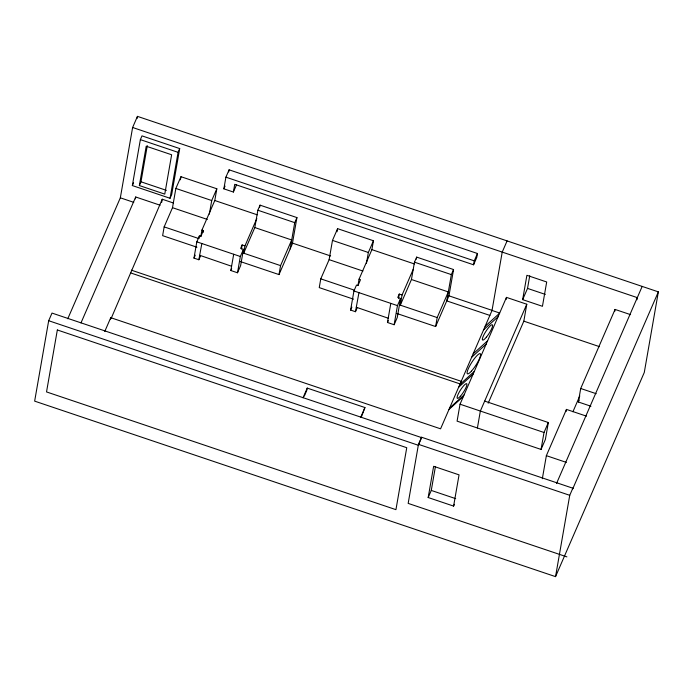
<?xml version="1.0" encoding="UTF-8"?>
<svg xmlns="http://www.w3.org/2000/svg" width="693" height="693" viewBox="0 0 693 693"><rect width="100%" height="100%" fill="white"/><g stroke="black" fill="none" stroke-linecap="round" stroke-linejoin="round"><path stroke-width="1.04" d="M48.683 320.72L418.312 445.261L421.63 437.621L52.001 313.08L48.683 320.72L34.65 401.134L555.543 576.637L644.282 372.47L658.35 291.866L137.457 116.363L132.614 127.486L120.339 197.817L67.775 318.763M137.084 118.477L137.457 116.363M132.346 185.568L140.358 139.631L141.996 135.871L179.704 148.579L171.691 194.516L170.054 198.276L132.346 185.568L133.567 182.753M110.421 319.577L110.75 317.689L440.575 428.82L492.065 310.36L448.96 295.833L453.551 269.542L416.675 257.112L414.475 262.179L411.443 279.513L400.303 305.154L437.179 317.576L435.62 326.542L396.942 313.513M135.378 198.882L135.707 196.985L160.109 205.215M139.354 185.551L146.214 146.206L171.639 154.764L164.769 194.118L139.354 185.551L140.982 181.791L147.297 145.634M111.114 318.546L162.231 199.229L173.458 203.014M161.686 202.391L162.231 199.229M200.788 236.651L201.932 230.076L214.787 200.511L216.831 188.773L180.968 176.698L175.857 188.444L172.505 207.692L164.154 226.888L162.63 235.655L196.925 247.21M170.054 198.276L178.075 152.339L179.704 148.579M180.423 179.808L180.968 176.698M200.554 255.83L198.856 259.754L193.979 258.108L196.821 241.831L199.376 235.949L200.84 236.443L203.395 230.561L201.932 230.076M199.021 237.985L199.376 235.949M203.066 232.441L203.395 230.561M209.347 214.137L211.72 200.528L216.831 188.773M223.865 188.834L225.901 177.165L229.097 169.82L477.46 253.499L476.767 257.45L473.57 264.795L234.728 184.321L233.376 192.039L223.865 188.834L225.06 186.079M228.725 171.942L229.097 169.82M240.324 261.556L279.002 274.584L280.561 265.618L243.685 253.196L244.958 245.876L242.143 244.932L240.653 248.363L243.468 249.307L240.627 265.592L237.508 272.773L230.847 270.53L233.688 254.253M241.433 249.004L242.143 244.932M237.508 272.773L240.341 256.497L243.468 249.307M243.685 253.196L254.825 227.555L257.857 210.222L260.057 205.154L296.933 217.585L292.342 243.875L279.002 274.584M259.702 207.155L260.057 205.154M290.142 248.943L294.733 222.644L296.933 217.585M357.969 285.403L359.052 279.192L371.898 249.636L373.449 240.74L337.586 228.655L332.484 240.402L329.123 259.65L320.772 278.846L319.248 287.612L353.543 299.168M306.982 389.553L307.233 388.097L364.942 407.545L361.192 417.489M337.041 231.765L337.586 228.655M357.172 307.787L355.474 311.711L350.597 310.066L353.941 290.956L356.497 285.074L357.952 285.568L360.507 279.686L359.052 279.192M366.432 263.453L368.347 252.486L373.449 240.74M400.303 305.154L402.07 295.001L399.263 294.057L397.773 297.488L400.58 298.432L397.245 317.55L394.126 324.731L387.465 322.488L390.8 303.378M398.518 298.302L399.263 294.057M394.126 324.731L397.461 305.622L400.58 298.432M416.311 259.165L416.675 257.112M658.35 291.866L572.704 488.929L572.825 488.201L421.561 437.24L418.468 444.343L408.168 503.395L566.9 556.877M421.396 438.158L421.561 437.24M453.551 269.542L451.351 274.601L446.76 300.901L489.864 315.419M428.179 497.531L433.636 466.294L459.052 474.861L453.603 506.098L428.179 497.531L431.271 490.427L435.447 466.476M473.57 264.795L474.263 260.854L477.46 253.499M460.897 383.194L461.226 381.306L131.401 270.175M488.175 403.196L523.83 321.162L526.784 304.227L506.47 297.384L460.039 404.201L457.085 421.145L541.051 449.436L545.382 439.466L548.336 422.531L484.684 401.082M477.399 427.988L480.353 411.044L526.784 304.227M506.098 299.497L506.47 297.384M522.652 299.636L526.897 275.312L546.69 281.982L542.446 306.306L522.652 299.636L527.529 288.409L529.747 275.727M541.051 449.436L544.014 432.493L548.336 422.531M542.333 478.724L546.361 455.656L566.458 409.407L586.477 416.155M566.094 411.503L566.458 409.407M556.652 482.752L556.522 483.48L642.177 286.417M590.938 406.237L578.352 401.992L580.708 388.487L615.063 309.433L630.561 314.648M555.543 576.637L569.741 495.313L572.825 488.201M614.7 311.512L615.063 309.433M636.928 299.757L637.3 297.635L132.614 127.486M355.474 311.711L358.948 292.645M198.856 259.754L201.836 243.52M80.986 322.903L135.707 196.985M104.756 331.471L110.75 317.689M193.979 258.108L195.261 255.171M233.376 192.039L236.573 184.693M230.847 270.53L231.661 268.65M244.958 245.876L256.834 218.546M280.561 265.618L291.71 239.977L254.825 227.555M303.014 397.808L307.233 388.097M304.322 396.101L306.852 390.272M350.597 310.066L351.879 307.129M387.465 322.488L388.279 320.608M402.07 295.001L413.219 269.36M360.724 417.255L364.942 407.545M437.179 317.576L448.328 291.935L411.443 279.513M435.62 326.542L448.96 295.833M507.085 240.904L502.208 252.122L492.021 310.447L499.679 313.028M453.603 506.098L454.374 504.322M572.912 411.772L579.816 395.894M578.352 401.992L579.209 400.017M485.135 326.308L499.575 313.245M483.601 329.842L498.042 316.77M473.154 353.872L487.595 340.8M471.682 357.259L486.122 344.196M459.831 384.52L474.281 371.448M458.636 387.266L473.085 374.194M449.636 407.986L464.076 394.923M449.003 409.433L463.452 396.361M140.358 139.631L178.075 152.339M225.901 177.165L474.263 260.854M527.529 288.409L545.348 294.412M414.475 262.179L451.351 274.601M257.857 210.222L294.733 222.644M371.898 249.636L414.405 263.955M214.787 200.511L257.294 214.83M332.484 240.402L368.347 252.486M175.857 188.444L211.72 200.528M140.982 181.791L166.407 190.358M291.866 242.905L330.656 255.977M523.83 321.162L599.506 346.665M329.123 259.65L362.933 271.041M172.505 207.692L207.337 219.43M120.339 197.817L133.758 202.339M320.772 278.846L354.591 290.246M164.154 226.888L198.995 238.626M353.941 290.956L397.461 305.622M196.821 241.831L240.341 256.497M580.708 388.487L596.197 393.702M130.908 273.007L460.732 384.139M460.039 404.201L544.014 432.493M546.361 455.656L566.38 462.404M418.468 444.343L569.741 495.313M431.271 490.427L455.673 498.648M356.323 307.25L388.21 318.208M199.705 255.293L231.592 266.251M57.337 329.972L46.526 391.926L395.937 509.658L406.748 447.704L57.337 329.972M486.356 337.196A9.078 1.897 -57.4 0 0 492.368 324.783A9.078 1.897 -57.4 0 0 483.679 335.291A9.078 1.897 -57.4 0 0 486.356 337.196M471.387 371.188A11.954 2.495 -57.4 0 0 480.552 354.028A11.954 2.495 -57.4 0 0 469.646 365.991A11.954 2.495 -57.4 0 0 471.387 371.188M460.351 396.292A8.723 1.828 -57.4 0 0 466.857 383.87A8.723 1.828 -57.4 0 0 458.792 392.922A8.723 1.828 -57.4 0 0 460.351 396.292"/></g></svg>
